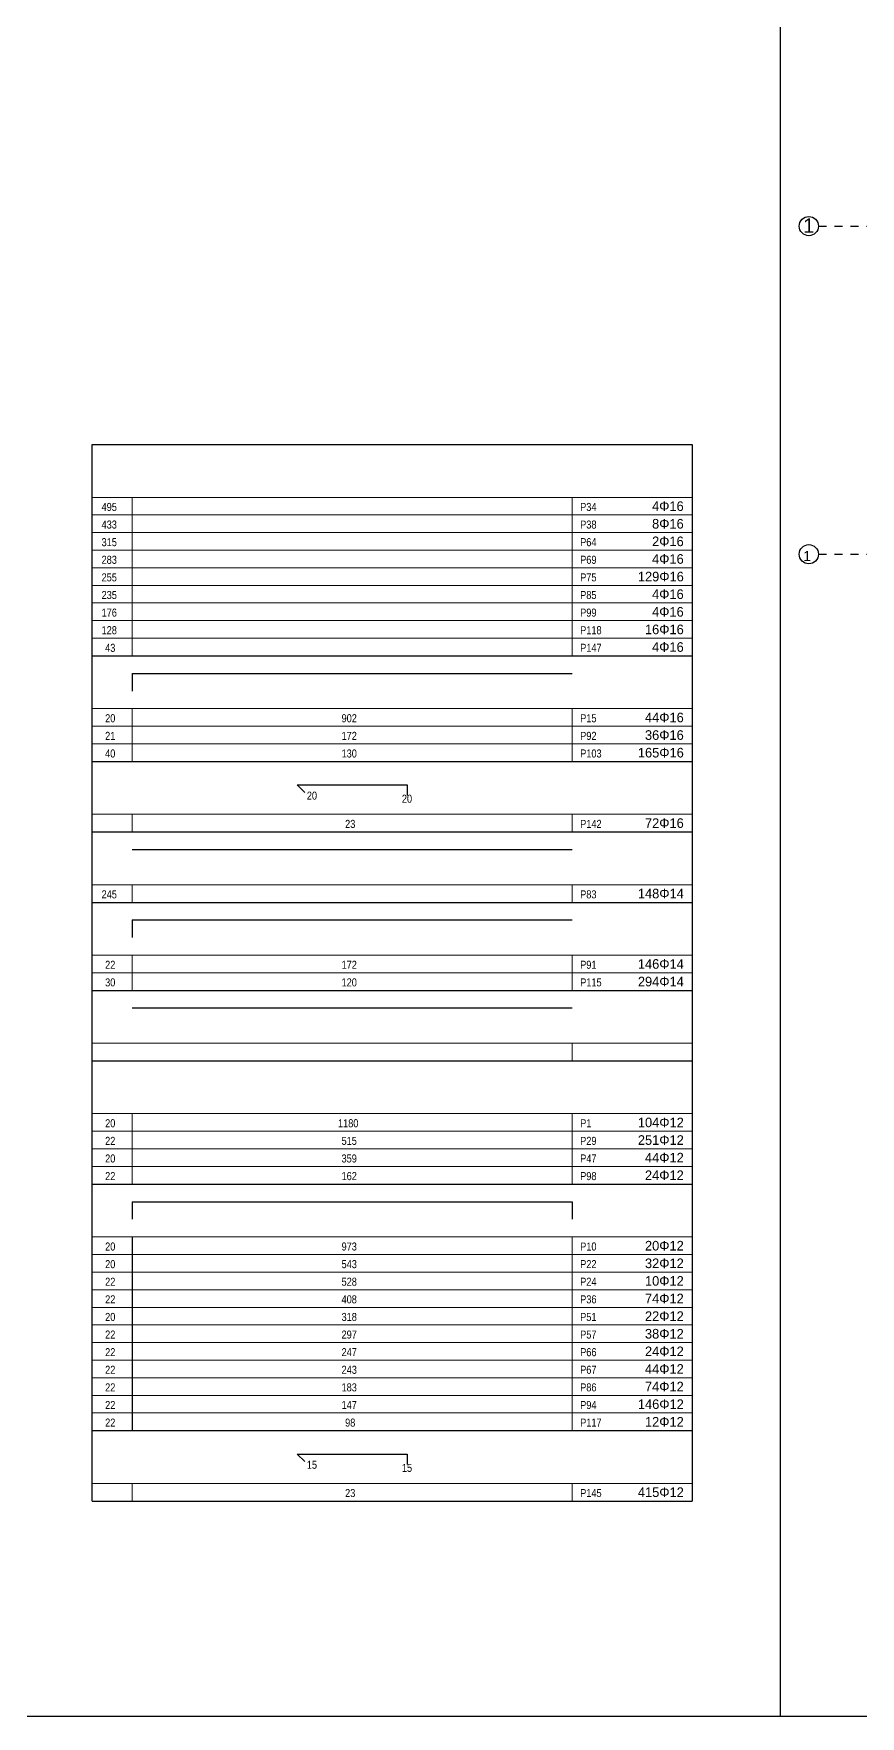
# Model space of a CAD drawing. Header units: metres. Extents: x 419734 to 420376, y 4564732 to 4565123.
# Drawn here: x 419866.63 to 419876.96, y 4564863.97 to 4564884.99 of the extents above; entities that cross this region are included whole.
import ezdxf

# ---------------------------------------------------------------- set-up
doc = ezdxf.new("R2010")
doc.units = ezdxf.units.M
doc.linetypes.add('TRATTO-PUNTO', pattern=[1, 0.5, -0.25, 0, -0.25])
for name, color, linetype in [('07-SIMBOLI', 1, 'Continuous'), ('Standart', 7, 'Continuous'), ('SW_ASSI', 7, 'TRATTO-PUNTO'), ('SW_QUOTE', 1, 'Continuous'), ('SW_SEZIONI-ARMATURA', 3, 'Continuous'), ('SW_TXT_TESTI', 1, 'Continuous')]:
    doc.layers.add(name, color=color, linetype=linetype)
doc.styles.add('arial_1_18', font='arial.ttf', dxfattribs={"height": 0.2})
doc.styles.add('SWS', font='ARIALN.TTF')
doc.styles.add('symbol_1_18', font='symbol.ttf', dxfattribs={"height": 0.2})

msp = doc.modelspace()

# ---------------------------------------------------------------- linework, layer by layer
at = {"layer": '07-SIMBOLI', "color": 1}
for centre in [(419876.31933, 4564882.58592), (419876.31933, 4564878.48592)]:
    msp.add_circle(centre, 0.12, dxfattribs=at)
at = {"layer": 'Standart', "color": 2}
for points in [[(419945.91166, 4564863.96691), (419806.01166, 4564863.96691), (419806.01166, 4564906.01358)], [(419875.96166, 4564906.01358), (419875.96166, 4564863.96691)]]:
    msp.add_lwpolyline(points, dxfattribs=at)
at = {"layer": 'Standart', "color": 1, "linetype": 'Continuous', "lineweight": 5}
for points in [[(419867.36113, 4564879.19699), (419874.86113, 4564879.19699)], [(419867.86113, 4564879.19699), (419867.86113, 4564877.21699)], [(419873.36113, 4564879.19699), (419873.36113, 4564877.21699)], [(419867.36113, 4564878.97699), (419874.86113, 4564878.97699)], [(419867.36113, 4564878.75699), (419874.86113, 4564878.75699)], [(419867.36113, 4564878.53699), (419874.86113, 4564878.53699)], [(419867.36113, 4564878.31699), (419874.86113, 4564878.31699)], [(419867.36113, 4564878.09699), (419874.86113, 4564878.09699)], [(419867.36113, 4564877.87699), (419874.86113, 4564877.87699)], [(419867.36113, 4564877.65699), (419874.86113, 4564877.65699)], [(419867.36113, 4564877.43699), (419874.86113, 4564877.43699)], [(419867.36113, 4564876.55699), (419874.86113, 4564876.55699)], [(419867.86113, 4564876.55699), (419867.86113, 4564875.89699)], [(419873.36113, 4564876.55699), (419873.36113, 4564875.89699)], [(419867.36113, 4564876.33699), (419874.86113, 4564876.33699)], [(419867.36113, 4564876.11699), (419874.86113, 4564876.11699)], [(419867.36113, 4564875.23699), (419874.86113, 4564875.23699)], [(419867.86113, 4564875.23699), (419867.86113, 4564875.01699)], [(419873.36113, 4564875.23699), (419873.36113, 4564875.01699)], [(419867.36113, 4564874.35699), (419874.86113, 4564874.35699)], [(419867.86113, 4564874.35699), (419867.86113, 4564874.13699)], [(419873.36113, 4564874.35699), (419873.36113, 4564874.13699)], [(419867.36113, 4564873.47699), (419874.86113, 4564873.47699)], [(419867.86113, 4564873.47699), (419867.86113, 4564873.03699)], [(419873.36113, 4564873.47699), (419873.36113, 4564873.03699)], [(419867.36113, 4564873.25699), (419874.86113, 4564873.25699)], [(419867.36113, 4564872.37699), (419874.86113, 4564872.37699)], [(419873.36113, 4564872.37699), (419873.36113, 4564872.15699)], [(419867.36113, 4564871.49699), (419874.86113, 4564871.49699)], [(419867.86113, 4564871.49699), (419867.86113, 4564870.61699)], [(419873.36113, 4564871.49699), (419873.36113, 4564870.61699)], [(419867.36113, 4564871.27699), (419874.86113, 4564871.27699)], [(419867.36113, 4564871.05699), (419874.86113, 4564871.05699)], [(419867.36113, 4564870.83699), (419874.86113, 4564870.83699)], [(419867.36113, 4564869.95699), (419874.86113, 4564869.95699)], [(419873.36113, 4564869.95699), (419873.36113, 4564867.53699)], [(419867.36113, 4564869.73699), (419874.86113, 4564869.73699)], [(419867.36113, 4564869.51699), (419874.86113, 4564869.51699)], [(419867.36113, 4564869.29699), (419874.86113, 4564869.29699)], [(419867.36113, 4564869.07699), (419874.86113, 4564869.07699)], [(419867.36113, 4564868.85699), (419874.86113, 4564868.85699)], [(419867.36113, 4564868.63699), (419874.86113, 4564868.63699)], [(419867.36113, 4564868.41699), (419874.86113, 4564868.41699)], [(419867.36113, 4564868.19699), (419874.86113, 4564868.19699)], [(419867.36113, 4564867.97699), (419874.86113, 4564867.97699)], [(419867.36113, 4564867.75699), (419874.86113, 4564867.75699)], [(419867.36113, 4564866.87699), (419874.86113, 4564866.87699)], [(419867.86113, 4564866.87699), (419867.86113, 4564866.65699)], [(419873.36113, 4564866.87699), (419873.36113, 4564866.65699)]]:
    msp.add_lwpolyline(points, dxfattribs=at)
at = {"layer": 'SW_ASSI', "ltscale": 0.2}
for points in [[(419876.43933, 4564882.58592), (419877.43933, 4564882.58592)], [(419876.43933, 4564878.48592), (419877.43933, 4564878.48592)]]:
    msp.add_lwpolyline(points, dxfattribs=at)
at = {"layer": 'SW_QUOTE'}
msp.add_line((419867.36113, 4564866.65699), (419867.36113, 4564879.85699), dxfattribs=at)
for points in [[(419867.36113, 4564879.85699), (419874.86113, 4564879.85699)], [(419874.86113, 4564879.85699), (419874.86113, 4564866.65699)], [(419867.36113, 4564877.21699), (419874.86113, 4564877.21699)], [(419867.36113, 4564875.89699), (419874.86113, 4564875.89699)], [(419867.36113, 4564875.01699), (419874.86113, 4564875.01699)], [(419867.36113, 4564874.13699), (419874.86113, 4564874.13699)], [(419867.36113, 4564873.03699), (419874.86113, 4564873.03699)], [(419867.36113, 4564872.15699), (419874.86113, 4564872.15699)], [(419867.36113, 4564870.61699), (419874.86113, 4564870.61699)], [(419867.36113, 4564867.53699), (419874.86113, 4564867.53699)], [(419867.36113, 4564866.65699), (419874.86113, 4564866.65699)]]:
    msp.add_lwpolyline(points, dxfattribs=at)
at = {"layer": 'SW_SEZIONI-ARMATURA'}
for points in [[(419867.86113, 4564876.99699), (419873.36113, 4564876.99699)], [(419867.86113, 4564876.99699), (419867.86113, 4564876.77699)], [(419869.92363, 4564875.60366), (419871.29863, 4564875.60366)], [(419869.92363, 4564875.60366), (419870.01697, 4564875.51032)], [(419871.29863, 4564875.60366), (419871.29863, 4564875.47166)], [(419867.86113, 4564874.79699), (419873.36113, 4564874.79699)], [(419867.86113, 4564873.91699), (419873.36113, 4564873.91699)], [(419867.86113, 4564873.91699), (419867.86113, 4564873.69699)], [(419867.86113, 4564872.81699), (419873.36113, 4564872.81699)], [(419867.86113, 4564870.39699), (419873.36113, 4564870.39699)], [(419867.86113, 4564870.39699), (419867.86113, 4564870.17699)], [(419873.36113, 4564870.39699), (419873.36113, 4564870.17699)], [(419869.92363, 4564867.24366), (419871.29863, 4564867.24366)], [(419869.92363, 4564867.24366), (419870.01697, 4564867.15032)], [(419871.29863, 4564867.24366), (419871.29863, 4564867.11166)]]:
    msp.add_lwpolyline(points, dxfattribs=at)
at = {"layer": 'SW_TXT_TESTI'}
msp.add_lwpolyline([(419867.86113, 4564869.95699), (419867.86113, 4564867.53699)], dxfattribs=at)

# ---------------------------------------------------------------- texts
at = {"layer": 'Standart', "color": 5, "linetype": 'Continuous', "lineweight": -3, "style": 'symbol_1_18'}
for s, p in [('4F16', (419874.35961, 4564879.02699)), ('8F16', (419874.35961, 4564878.80699)), ('2F16', (419874.35961, 4564878.58699)), ('4F16', (419874.35961, 4564878.36699)), ('129F16', (419874.18222, 4564878.14699)), ('4F16', (419874.35961, 4564877.92699)), ('4F16', (419874.35961, 4564877.70699)), ('16F16', (419874.27092, 4564877.48699)), ('4F16', (419874.35961, 4564877.26699)), ('44F16', (419874.27092, 4564876.38699)), ('36F16', (419874.27092, 4564876.16699)), ('165F16', (419874.18222, 4564875.94699)), ('72F16', (419874.27092, 4564875.06699)), ('148F14', (419874.18222, 4564874.18699)), ('146F14', (419874.18222, 4564873.30699)), ('294F14', (419874.18222, 4564873.08699)), ('104F12', (419874.18222, 4564871.32699)), ('251F12', (419874.18222, 4564871.10699)), ('44F12', (419874.27092, 4564870.88699)), ('24F12', (419874.27092, 4564870.66699)), ('20F12', (419874.27092, 4564869.78699)), ('32F12', (419874.27092, 4564869.56699)), ('10F12', (419874.27092, 4564869.34699)), ('74F12', (419874.27092, 4564869.12699)), ('22F12', (419874.27092, 4564868.90699)), ('38F12', (419874.27092, 4564868.68699)), ('24F12', (419874.27092, 4564868.46699)), ('44F12', (419874.27092, 4564868.24699)), ('74F12', (419874.27092, 4564868.02699)), ('146F12', (419874.18222, 4564867.80699)), ('12F12', (419874.27092, 4564867.58699)), ('415F12', (419874.18222, 4564866.70699))]:
    msp.add_text(s, height=0.12, dxfattribs=at).set_placement(p)
at = {"layer": 'SW_ASSI', "ltscale": 0.2, "style": 'arial_1_18'}
for height, p in [(0.18, (419876.24941, 4564882.5022)), (0.125, (419876.24941, 4564878.4022))]:
    msp.add_text('1', height=height, dxfattribs=at).set_placement(p)
at = {"layer": 'SW_TXT_TESTI', "style": 'SWS'}
for s, p in [('495', (419867.47798, 4564879.02699)), ('P34', (419873.46113, 4564879.02699)), ('433', (419867.47798, 4564878.80699)), ('P38', (419873.46113, 4564878.80699)), ('315', (419867.47798, 4564878.58699)), ('P64', (419873.46113, 4564878.58699)), ('283', (419867.47798, 4564878.36699)), ('P69', (419873.46113, 4564878.36699)), ('255', (419867.47798, 4564878.14699)), ('P75', (419873.46113, 4564878.14699)), ('235', (419867.47798, 4564877.92699)), ('P85', (419873.46113, 4564877.92699)), ('176', (419867.47798, 4564877.70699)), ('P99', (419873.46113, 4564877.70699)), ('128', (419867.47798, 4564877.48699)), ('P118', (419873.46113, 4564877.48699)), ('43', (419867.52236, 4564877.26699)), ('P147', (419873.46113, 4564877.26699)), ('20', (419867.52236, 4564876.38699)), ('902', (419870.47798, 4564876.38699)), ('P15', (419873.46113, 4564876.38699)), ('21', (419867.52236, 4564876.16699)), ('172', (419870.47798, 4564876.16699)), ('P92', (419873.46113, 4564876.16699)), ('40', (419867.52236, 4564875.94699)), ('130', (419870.47798, 4564875.94699)), ('P103', (419873.46113, 4564875.94699)), ('20', (419870.04373, 4564875.42032)), ('20', (419871.23206, 4564875.38166)), ('23', (419870.52236, 4564875.06699)), ('P142', (419873.46113, 4564875.06699)), ('245', (419867.47798, 4564874.18699)), ('P83', (419873.46113, 4564874.18699)), ('22', (419867.52236, 4564873.30699)), ('172', (419870.47798, 4564873.30699)), ('P91', (419873.46113, 4564873.30699)), ('30', (419867.52236, 4564873.08699)), ('120', (419870.47798, 4564873.08699)), ('P115', (419873.46113, 4564873.08699)), ('20', (419867.52236, 4564871.32699)), ('1180', (419870.43359, 4564871.32699)), ('P1', (419873.46113, 4564871.32699)), ('22', (419867.52236, 4564871.10699)), ('515', (419870.47798, 4564871.10699)), ('P29', (419873.46113, 4564871.10699)), ('20', (419867.52236, 4564870.88699)), ('359', (419870.47798, 4564870.88699)), ('P47', (419873.46113, 4564870.88699)), ('22', (419867.52236, 4564870.66699)), ('162', (419870.47798, 4564870.66699)), ('P98', (419873.46113, 4564870.66699)), ('20', (419867.52236, 4564869.78699)), ('973', (419870.47798, 4564869.78699)), ('P10', (419873.46113, 4564869.78699)), ('20', (419867.52236, 4564869.56699)), ('543', (419870.47798, 4564869.56699)), ('P22', (419873.46113, 4564869.56699)), ('22', (419867.52236, 4564869.34699)), ('528', (419870.47798, 4564869.34699)), ('P24', (419873.46113, 4564869.34699)), ('22', (419867.52236, 4564869.12699)), ('408', (419870.47798, 4564869.12699)), ('P36', (419873.46113, 4564869.12699)), ('20', (419867.52236, 4564868.90699)), ('318', (419870.47798, 4564868.90699)), ('P51', (419873.46113, 4564868.90699)), ('22', (419867.52236, 4564868.68699)), ('297', (419870.47798, 4564868.68699)), ('P57', (419873.46113, 4564868.68699)), ('22', (419867.52236, 4564868.46699)), ('247', (419870.47798, 4564868.46699)), ('P66', (419873.46113, 4564868.46699)), ('22', (419867.52236, 4564868.24699)), ('243', (419870.47798, 4564868.24699)), ('P67', (419873.46113, 4564868.24699)), ('22', (419867.52236, 4564868.02699)), ('183', (419870.47798, 4564868.02699)), ('P86', (419873.46113, 4564868.02699)), ('22', (419867.52236, 4564867.80699)), ('147', (419870.47798, 4564867.80699)), ('P94', (419873.46113, 4564867.80699)), ('22', (419867.52236, 4564867.58699)), ('98', (419870.52236, 4564867.58699)), ('P117', (419873.46113, 4564867.58699)), ('15', (419870.04373, 4564867.06032)), ('15', (419871.23206, 4564867.02166)), ('23', (419870.52236, 4564866.70699)), ('P145', (419873.46113, 4564866.70699))]:
    msp.add_text(s, height=0.1, dxfattribs=at).set_placement(p)

doc.saveas('drawing.dxf')
